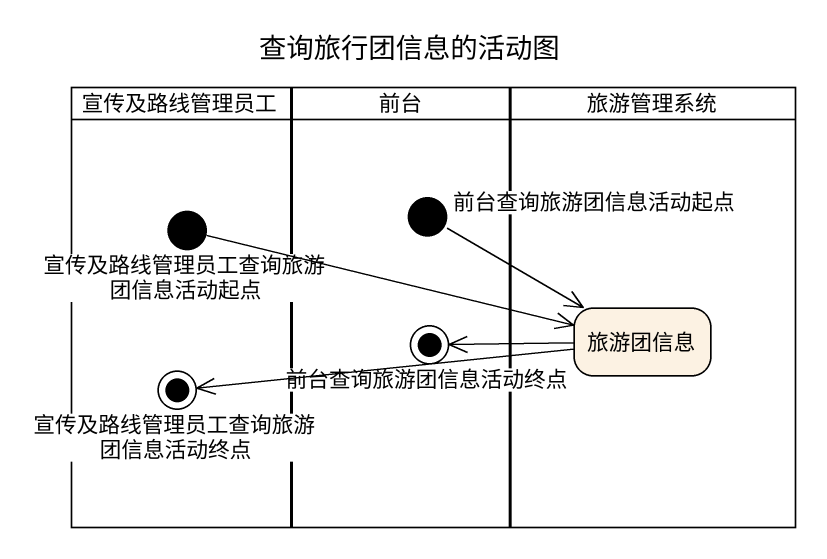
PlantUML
@startuml
title 查询旅行团信息的活动图
hide empty description
state 宣传及路线管理员工 <<partition>> {
  state 宣传及路线管理员工查询旅游团信息活动起点 <<start>>
  state 宣传及路线管理员工查询旅游团信息活动终点 <<end>>
}
state 前台 <<partition>> {
  state 前台查询旅游团信息活动起点 <<start>>
  state 前台查询旅游团信息活动终点 <<end>>
}
state 旅游管理系统 <<partition>> {
  state 旅游团信息
}
宣传及路线管理员工查询旅游团信息活动起点 -right-> 旅游团信息
前台查询旅游团信息活动起点 -right-> 旅游团信息
旅游团信息 -left-> 前台查询旅游团信息活动终点
旅游团信息 -left-> 宣传及路线管理员工查询旅游团信息活动终点
@enduml
